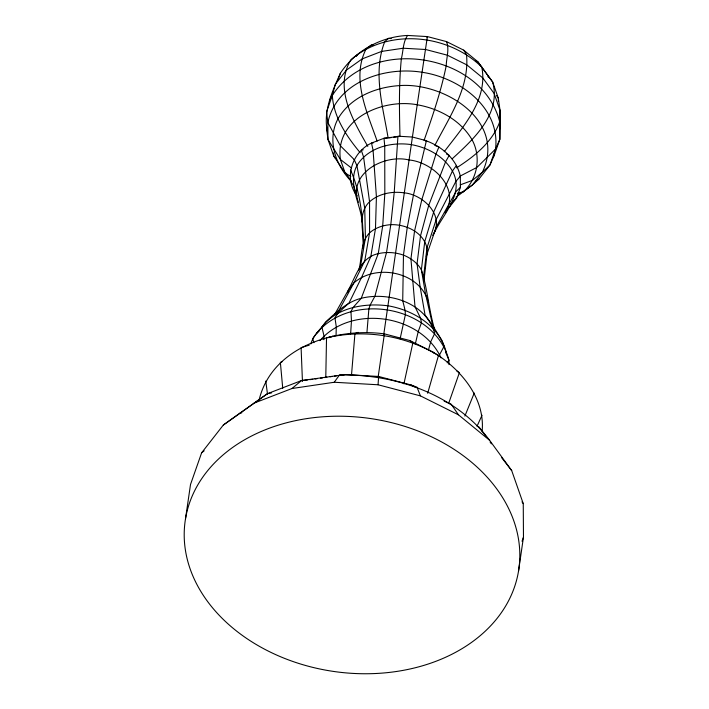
<?xml version="1.0" encoding="UTF-8"?>
<svg xmlns="http://www.w3.org/2000/svg" width="709" height="709" viewBox="0 0 709 709"><rect width="100%" height="100%" fill="white"/><g stroke="black" fill="none" stroke-linecap="round" stroke-linejoin="round"><path stroke-width="1.06" d="M259.007 400.355C271.591 346.798 335.605 327.257 384.411 333.868L378.11 377.223M325.786 377.179L326.53 337.83C364.444 328.941 405.167 335.277 438.463 355.528C463.252 372.349 485.133 399.814 482.129 431.338M336.057 335.268L336.279 326.725L334.932 317.685L337.989 313.174L349.041 302.982L361.572 277.423L370.816 256.516L375.478 228.653L376.417 196.889L373.076 150.255L371.507 143.076L383.994 138.264L399.982 136.288C399.335 110.444 398.83 84.495 401.347 58.723C403.377 51.048 402.836 42.097 407.604 35.45L427.385 36.584L446.51 41.601L463.695 50.153L477.751 61.656L492.658 81.996L498.33 98.223L500.04 110.391L499.836 139.336L494.04 155.847L489.946 165.029L479.009 179.014L472.327 185.049L455.958 197.173M494.04 155.847L494.12 153.658M350.636 333.868L351.46 320.876L350.964 311.508L353.25 307.298L361.253 298.276L378.243 253.654L382.709 225.861L384.827 193.646L384.73 145.762L383.994 138.264L387.096 138.095M351.46 375.566L354.943 333.629L358.196 332.361M366.934 332.539L368.875 308.867L370.302 304.773L374.901 296.256L386.538 252.422L390.801 224.664L394.231 192.254L397.944 136.208L412.408 137.032L383.737 334.595M518.492 571.294A168.556 127.788 8.3 0 0 287.012 422.661A168.556 127.788 8.3 0 0 250.525 640.989A168.556 127.788 8.3 0 0 518.492 571.294L523.472 537.147L523.251 503.62L511.703 470.59L489.609 440.307L458.475 414.827L420.428 395.879L378.057 384.774L378.641 376.47L345.15 374.547L301.493 380.565L267.47 393.672L223.344 425.01L201.631 452.785L190.508 484.513L185.528 518.669M423.955 280.649L427.004 254.301L426.96 247.884L436.283 219.258L455.967 181.22L460.336 176.266C456.419 158.444 440.945 145.549 424.168 140.116C432.694 115.735 441.104 91.177 446.2 65.813C446.378 57.854 449.603 49.258 446.51 41.601M412.408 137.032L427.385 36.584L427.048 37.63M358.692 270.333C362.37 258.032 359.888 242.682 369.575 232.844C375.46 227.678 383.073 225.205 390.801 224.664C405.867 224.141 423.273 232.109 426.96 247.884L423.654 276.262L423.681 280.649M400.098 338.884L405.388 314.636L405.078 310.267L402.721 300.651L403.465 255.098L407.285 227.27L413.409 195.285L426.393 140.701L412.275 136.997M403.926 383.853L412.886 342.793L409.767 340.515L384.411 333.868M415.288 344.095L418.266 331.431L421.509 322.657L420.437 317.916L415.004 306.767L410.936 258.82L414.57 230.895L421.873 199.504L436.017 153.862L438.951 146.949L434.847 145.425C449.214 117.233 469.748 87.863 466.513 54.611L463.695 50.153M327.203 127.274L326.654 129.392L327.966 139.425L333.788 156.06L345.159 173.058L350.778 176.408M407.604 35.45C380.866 36.7 355.058 50.826 340.364 73.257C332.264 91.39 323.065 111.171 327.354 131.413M428.502 349.874L430.753 341.658L434.706 333.46C426.224 303.071 389.507 291.346 361.253 298.276C346.905 301.901 336.208 312.403 325.555 322.028C320.778 329.357 313.13 335.189 310.861 343.918M427.678 393.282L438.463 355.528L432.534 351.85L409.767 340.515M439.013 355.803L444.064 346.293L441.911 340.417L432.18 324.775L425.054 315L420.1 286.675L417.052 263.828L420.526 235.769L428.794 205.167L445.606 161.714L449.231 155.368L446.404 153.968M426.605 255.258L436.336 226.712L456.038 191.545L460.407 187.336L460.336 176.266M448.593 403.563L459.397 372.659L456.658 370.807M338.175 79.488L340.364 73.257M357.097 195.835C343.253 178.482 352.125 152.089 371.507 143.076L373.51 142.766M347.481 292.737L348.518 289.777C355.856 276.209 360.801 257.243 378.243 253.654C386.618 251.722 395.347 252.307 403.465 255.098C410.777 258.058 417.379 262.862 421.385 269.774C427.554 289.024 428.785 309.594 434.466 329.047M359.401 269.393L360.5 266.274L365.419 238.162L364.727 207.95L356.893 165.56L354.172 159.481M432.65 235.317C445.429 215.935 423.317 194.461 403.979 192.813C391.909 191.155 378.89 193.522 369.557 201.764C356.671 214.003 364.523 233.172 363.256 248.478M426.295 256.33L427.004 254.301M447.379 208.712L449.568 206.975L456.738 197.802L460.407 187.336M499.437 129.587L500.155 127.558L499.437 122.196M522.037 541.242L523.472 537.147M464.874 416.077L474.259 393.025M329.588 100.598L332.246 94.714M477.068 426.153L482.023 415.235M433.855 233.775C442.496 214.313 465.069 193.938 452.413 171.046C443.834 156.184 427.74 147.561 411.238 144.609C391.271 141.711 367.98 147.375 356.893 165.56C347.419 184.092 360.606 203.687 362.299 222.466M334.737 314.309L348.518 289.777L353.915 282.873L364.763 260.823L369.575 232.844L369.557 201.764L363.584 157.008L361.333 150.317L363.221 149.812M447.193 362.831L448.957 360.287C434.307 303.594 344.37 289.919 312.678 338.751L313.936 342.704M254.168 403.093L291.993 388.505L334.249 382.257L339.496 374.946C395.498 373.927 455.213 394.239 489.609 440.307M456.525 165.365L452.413 171.046L433.713 211.911L424.753 241.565L421.385 269.774L425.595 294.208L433.199 327.682M356.228 56.428L357.531 54.753M444.251 151.717C462.392 127.514 488.262 100.12 481.801 67.125C447.893 33.757 387.929 27.952 351.026 59.609C333.452 88.253 353.552 121.133 367.794 146.364M335.906 314.131L339.097 310.063L353.915 282.873C376.514 263.048 420.393 271.928 428.458 302.415M319.892 340.666C351.141 304.064 421.075 314.273 441.051 357.894M450.605 203.882L456.738 197.802M445.057 213.072C460.735 188.691 433.102 162.069 408.925 159.959C384.251 153.853 347.57 173.439 358.426 202.278M459.592 193.743L458.032 195.214L459.822 193.947M452.182 158.825C473.213 139.478 501.493 114.016 492.658 81.996L477.751 61.656L475.774 60.974M316.79 333.23L319.21 330.988M291.993 388.505L301.493 380.565L307.688 379.882M201.631 452.785L204.165 450.818M475.562 181.469L479.009 179.014M461.603 192.68L472.327 185.049L482.404 172.163L489.946 165.029L495.547 149.05L499.836 139.336L500.04 110.391L494.12 93.464L482.802 77.955L466.859 64.9L447.37 55.196L425.657 49.506L403.217 48.221L381.575 51.42L362.202 58.891L346.409 70.12L335.286 84.344L332.326 95.431L326.539 111.942L327.859 122.542L327.966 139.425L340.417 159.498L345.159 173.058M447.875 208.18L449.568 206.975M223.344 425.01L267.47 393.672L271.591 392.875M456.561 167.865C474.215 156.529 492.33 142.225 499.721 121.895C482.111 52.306 370.869 35.503 332.326 95.431C333.567 117.18 346.621 136.341 360.128 152.621M459.786 176.275L477.024 167.342L495.547 149.05C500.492 107.467 459.503 77.804 422.307 72.309C384.996 66.132 336.81 81.526 327.859 122.542L340.329 145.735L354.243 159.596M328.79 337.688L332.902 336.101M282.279 361.643L280.365 362.379L282.74 388.346M460.185 184.889L472.46 180.37L482.404 172.163C506.589 121.133 444.747 82.244 399.779 85.585C375.85 87.039 351.044 97.018 338.246 118.306C326.645 139.46 335.206 164.621 350.99 181.052M309.248 345.141L301.095 347.64L302.451 381.548M239.757 413.391L241.813 412.78M457.332 193.247L463.544 191.767C477.6 178.597 481.314 157.035 472.194 140.019C460.77 120.211 439.323 108.716 417.326 104.781C383.179 98.329 334.666 118.217 340.417 159.498L351.327 167.918M389.206 137.883L391.359 137.564M393.522 137.245L396.756 136.766M315 379.005L317.153 378.686M320.388 378.207L322.542 377.888M324.695 377.569L326.849 377.25M330.075 376.771L332.229 376.452M334.382 376.133L336.536 375.814M339.771 375.345L345.15 374.547M309.753 379.661L312.846 379.324M373.466 44.8L371.445 44.853L366.163 48.841C350.884 78.717 367.218 112.394 377.135 141.109M334.249 382.257L378.057 384.774M391.279 38.667L388.523 38.268L384.748 41.68C372.562 72.726 383.002 106.696 388.133 138.042M378.641 376.47L411.025 384.96L416.998 387.194L420.428 395.879M444.144 401.179L451.216 404.227L458.475 414.827M424.168 140.116L427.075 141.561M411.025 384.96L414.907 386.892M477.299 426.118L479.213 427.146L486.268 436.806M432.534 351.85L434.227 353.233M501.742 457.792L511.703 470.59M335.641 158.603L333.788 156.06L333.416 152.905M354.385 191.926L356.202 194.426M490.105 442.079L491.39 443.843M351.212 181.3L346.027 173.209M522.001 501.848L523.251 503.62M496.53 95.564L498.33 98.223L498.347 101.511M350.565 181.025L353.534 185.661L356.388 193.796M445.509 351.912L448.957 360.287L448.983 364.656M350.494 169.956C360.819 192.759 363.061 219.4 363.292 244.233L363.318 248.504M487.721 75.331L488.421 77.316M446.573 353.747C440.564 326.619 413.861 310.188 387.983 305.792C364.665 302.814 336.917 307.298 321.877 326.982L323.916 335.525L323.933 339.7M265.769 381.052L267.497 394.089"/></g></svg>
